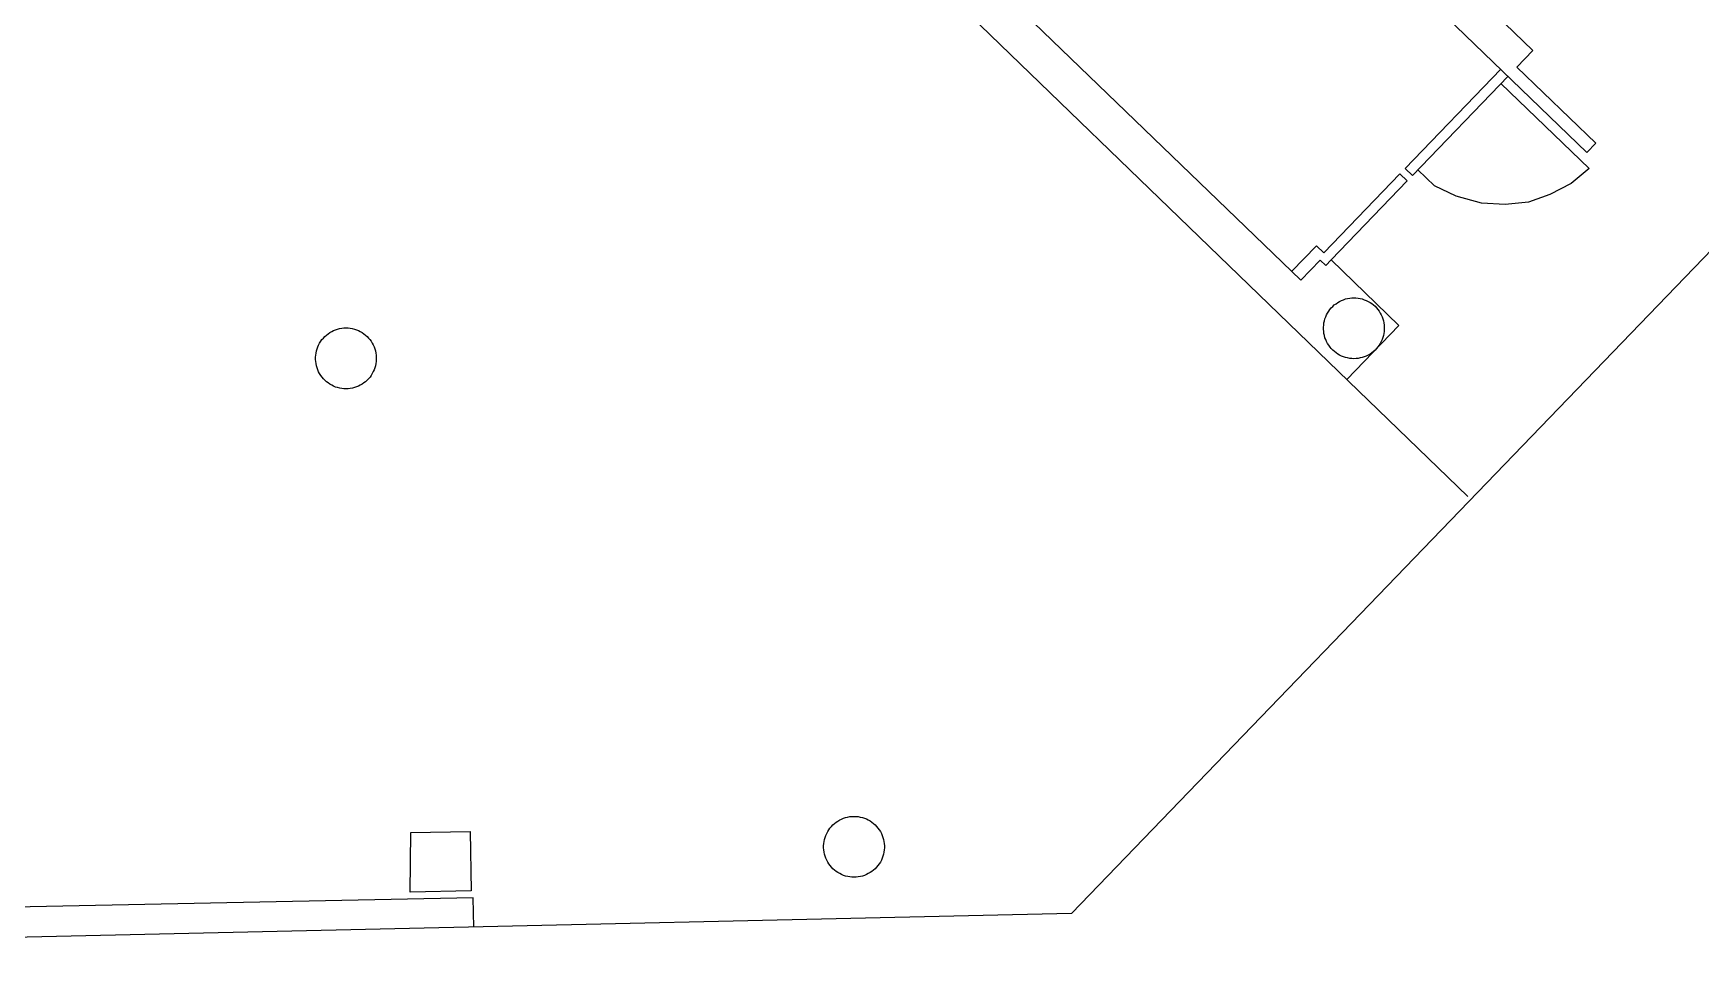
# Model space of a CAD drawing. Header units: inches. Extents: x 1826467.6 to 1826545.5, y 5114756.4 to 5114799.7.
# Drawn here: x 1826481.02 to 1826497.64, y 5114756.37 to 5114765.67 of the extents above; entities that cross this region are included whole.
import ezdxf

# ---------------------------------------------------------------- set-up
doc = ezdxf.new("R2010")
doc.units = ezdxf.units.IN
doc.header["$MEASUREMENT"] = 0

msp = doc.modelspace()

# ---------------------------------------------------------------- linework, layer by layer
for points in [[(1826545.53, 5114764.951), (1826524.919, 5114761.63), (1826509.897, 5114776.115), (1826491.371, 5114756.906), (1826467.621, 5114756.368), (1826509.493, 5114799.741), (1826545.53, 5114764.951)], [(1826485.415, 5114756.771), (1826485.409, 5114757.062), (1826468.393, 5114756.718), (1826509.451, 5114799.181), (1826544.866, 5114765.167), (1826530.748, 5114762.802), (1826530.785, 5114762.575)], [(1826490.334, 5114770.938), (1826495.969, 5114765.504)], [(1826496.508, 5114764.489), (1826490.16, 5114770.611)], [(1826488.149, 5114768.525), (1826493.656, 5114763.215)], [(1826495.321, 5114761.061), (1826487.884, 5114768.251)], [(1826495.969, 5114765.504), (1826495.81, 5114765.339)], [(1826495.81, 5114765.339), (1826496.597, 5114764.58)], [(1826494.696, 5114764.33), (1826495.649, 5114765.318)], [(1826495.722, 5114765.247), (1826494.769, 5114764.26)], [(1826494.769, 5114764.26), (1826495.722, 5114765.247)], [(1826496.529, 5114764.327), (1826495.651, 5114765.174)], [(1826496.597, 5114764.58), (1826496.508, 5114764.489)], [(1826494.643, 5114764.275), (1826493.884, 5114763.489)], [(1826493.957, 5114763.418), (1826494.716, 5114764.205)], [(1826494.716, 5114764.205), (1826494.643, 5114764.275)], [(1826494.769, 5114764.26), (1826494.696, 5114764.33)], [(1826496.529, 5114764.327), (1826496.352, 5114764.18), (1826496.139, 5114764.069), (1826495.924, 5114763.993), (1826495.691, 5114763.971), (1826495.457, 5114763.984), (1826495.204, 5114764.052), (1826494.987, 5114764.156), (1826494.822, 5114764.314)], [(1826493.811, 5114763.559), (1826493.564, 5114763.303)], [(1826493.884, 5114763.489), (1826493.811, 5114763.559)], [(1826493.656, 5114763.215), (1826493.85, 5114763.416)], [(1826493.85, 5114763.416), (1826493.905, 5114763.363)], [(1826493.905, 5114763.363), (1826493.957, 5114763.418)], [(1826493.957, 5114763.418), (1826494.634, 5114762.765)], [(1826493.975, 5114762.519), (1826493.96, 5114762.534), (1826493.947, 5114762.55), (1826493.934, 5114762.568), (1826493.923, 5114762.586), (1826493.913, 5114762.604), (1826493.904, 5114762.624), (1826493.897, 5114762.643), (1826493.891, 5114762.664), (1826493.887, 5114762.684), (1826493.884, 5114762.705), (1826493.882, 5114762.727), (1826493.882, 5114762.748), (1826493.884, 5114762.769), (1826493.887, 5114762.79), (1826493.891, 5114762.81), (1826493.897, 5114762.831), (1826493.904, 5114762.851), (1826493.913, 5114762.87), (1826493.923, 5114762.889), (1826493.934, 5114762.907), (1826493.946, 5114762.924), (1826493.96, 5114762.94), (1826493.975, 5114762.955), (1826493.99, 5114762.969), (1826494.007, 5114762.982), (1826494.025, 5114762.994), (1826494.043, 5114763.005), (1826494.062, 5114763.014), (1826494.082, 5114763.022), (1826494.102, 5114763.029), (1826494.122, 5114763.034), (1826494.143, 5114763.038), (1826494.164, 5114763.04), (1826494.185, 5114763.04), (1826494.206, 5114763.04), (1826494.227, 5114763.038), (1826494.248, 5114763.034), (1826494.269, 5114763.029), (1826494.289, 5114763.022), (1826494.309, 5114763.014), (1826494.328, 5114763.005), (1826494.346, 5114762.995), (1826494.363, 5114762.983), (1826494.38, 5114762.97), (1826494.396, 5114762.956), (1826494.411, 5114762.94), (1826494.424, 5114762.924), (1826494.437, 5114762.907), (1826494.448, 5114762.889), (1826494.458, 5114762.87), (1826494.466, 5114762.851), (1826494.474, 5114762.831), (1826494.48, 5114762.811), (1826494.484, 5114762.79), (1826494.487, 5114762.769), (1826494.488, 5114762.748), (1826494.488, 5114762.727), (1826494.487, 5114762.706), (1826494.484, 5114762.685), (1826494.48, 5114762.664), (1826494.474, 5114762.644), (1826494.467, 5114762.624), (1826494.458, 5114762.605), (1826494.448, 5114762.586), (1826494.437, 5114762.568), (1826494.424, 5114762.551), (1826494.411, 5114762.535), (1826494.396, 5114762.519), (1826494.38, 5114762.505), (1826494.364, 5114762.492), (1826494.346, 5114762.48), (1826494.328, 5114762.47), (1826494.309, 5114762.46), (1826494.289, 5114762.452), (1826494.269, 5114762.446), (1826494.249, 5114762.441), (1826494.228, 5114762.437), (1826494.207, 5114762.435), (1826494.186, 5114762.434), (1826494.164, 5114762.435), (1826494.143, 5114762.437), (1826494.123, 5114762.441), (1826494.102, 5114762.446), (1826494.082, 5114762.452), (1826494.062, 5114762.46), (1826494.043, 5114762.469), (1826494.025, 5114762.48), (1826494.007, 5114762.492), (1826493.991, 5114762.505), (1826493.975, 5114762.519)], [(1826483.93, 5114762.219), (1826483.915, 5114762.234), (1826483.902, 5114762.251), (1826483.889, 5114762.268), (1826483.878, 5114762.286), (1826483.868, 5114762.304), (1826483.859, 5114762.324), (1826483.852, 5114762.344), (1826483.846, 5114762.364), (1826483.842, 5114762.385), (1826483.839, 5114762.406), (1826483.837, 5114762.427), (1826483.837, 5114762.448), (1826483.839, 5114762.469), (1826483.842, 5114762.49), (1826483.846, 5114762.511), (1826483.852, 5114762.531), (1826483.859, 5114762.551), (1826483.868, 5114762.57), (1826483.878, 5114762.589), (1826483.889, 5114762.607), (1826483.901, 5114762.624), (1826483.915, 5114762.64), (1826483.93, 5114762.655), (1826483.945, 5114762.67), (1826483.962, 5114762.683), (1826483.98, 5114762.694), (1826483.998, 5114762.705), (1826484.017, 5114762.714), (1826484.037, 5114762.722), (1826484.057, 5114762.729), (1826484.077, 5114762.734), (1826484.098, 5114762.738), (1826484.119, 5114762.74), (1826484.14, 5114762.741), (1826484.161, 5114762.74), (1826484.182, 5114762.738), (1826484.203, 5114762.734), (1826484.224, 5114762.729), (1826484.244, 5114762.722), (1826484.264, 5114762.715), (1826484.283, 5114762.705), (1826484.301, 5114762.695), (1826484.319, 5114762.683), (1826484.335, 5114762.67), (1826484.351, 5114762.656), (1826484.366, 5114762.64), (1826484.379, 5114762.624), (1826484.392, 5114762.607), (1826484.403, 5114762.589), (1826484.413, 5114762.571), (1826484.422, 5114762.551), (1826484.429, 5114762.531), (1826484.435, 5114762.511), (1826484.439, 5114762.49), (1826484.442, 5114762.469), (1826484.443, 5114762.448), (1826484.443, 5114762.427), (1826484.442, 5114762.406), (1826484.439, 5114762.385), (1826484.435, 5114762.364), (1826484.429, 5114762.344), (1826484.422, 5114762.324), (1826484.413, 5114762.305), (1826484.403, 5114762.286), (1826484.392, 5114762.268), (1826484.38, 5114762.251), (1826484.366, 5114762.235), (1826484.351, 5114762.219), (1826484.336, 5114762.205), (1826484.319, 5114762.192), (1826484.301, 5114762.18), (1826484.283, 5114762.17), (1826484.264, 5114762.161), (1826484.244, 5114762.153), (1826484.224, 5114762.146), (1826484.204, 5114762.141), (1826484.183, 5114762.137), (1826484.162, 5114762.135), (1826484.141, 5114762.134), (1826484.12, 5114762.135), (1826484.098, 5114762.137), (1826484.078, 5114762.141), (1826484.057, 5114762.146), (1826484.037, 5114762.152), (1826484.017, 5114762.16), (1826483.998, 5114762.17), (1826483.98, 5114762.18), (1826483.962, 5114762.192), (1826483.946, 5114762.205), (1826483.93, 5114762.219)], [(1826494.634, 5114762.765), (1826494.115, 5114762.228)], [(1826488.993, 5114757.353), (1826488.978, 5114757.368), (1826488.965, 5114757.385), (1826488.952, 5114757.402), (1826488.941, 5114757.42), (1826488.931, 5114757.438), (1826488.922, 5114757.458), (1826488.915, 5114757.478), (1826488.909, 5114757.498), (1826488.905, 5114757.519), (1826488.902, 5114757.54), (1826488.9, 5114757.561), (1826488.9, 5114757.582), (1826488.902, 5114757.603), (1826488.905, 5114757.624), (1826488.909, 5114757.645), (1826488.915, 5114757.665), (1826488.922, 5114757.685), (1826488.931, 5114757.704), (1826488.941, 5114757.723), (1826488.952, 5114757.741), (1826488.964, 5114757.758), (1826488.978, 5114757.774), (1826488.993, 5114757.789), (1826489.008, 5114757.804), (1826489.025, 5114757.817), (1826489.043, 5114757.828), (1826489.061, 5114757.839), (1826489.08, 5114757.848), (1826489.1, 5114757.856), (1826489.12, 5114757.863), (1826489.14, 5114757.868), (1826489.161, 5114757.872), (1826489.182, 5114757.874), (1826489.203, 5114757.875), (1826489.224, 5114757.874), (1826489.245, 5114757.872), (1826489.266, 5114757.868), (1826489.287, 5114757.863), (1826489.307, 5114757.856), (1826489.327, 5114757.849), (1826489.346, 5114757.839), (1826489.364, 5114757.829), (1826489.381, 5114757.817), (1826489.398, 5114757.804), (1826489.414, 5114757.79), (1826489.429, 5114757.775), (1826489.442, 5114757.758), (1826489.455, 5114757.741), (1826489.466, 5114757.723), (1826489.476, 5114757.705), (1826489.484, 5114757.685), (1826489.492, 5114757.665), (1826489.498, 5114757.645), (1826489.502, 5114757.624), (1826489.505, 5114757.603), (1826489.506, 5114757.582), (1826489.506, 5114757.561), (1826489.505, 5114757.54), (1826489.502, 5114757.519), (1826489.498, 5114757.498), (1826489.492, 5114757.478), (1826489.485, 5114757.458), (1826489.476, 5114757.439), (1826489.466, 5114757.42), (1826489.455, 5114757.402), (1826489.442, 5114757.385), (1826489.429, 5114757.369), (1826489.414, 5114757.353), (1826489.398, 5114757.339), (1826489.382, 5114757.326), (1826489.364, 5114757.314), (1826489.346, 5114757.304), (1826489.327, 5114757.295), (1826489.307, 5114757.287), (1826489.287, 5114757.28), (1826489.267, 5114757.275), (1826489.246, 5114757.271), (1826489.225, 5114757.269), (1826489.204, 5114757.268), (1826489.182, 5114757.269), (1826489.161, 5114757.271), (1826489.141, 5114757.275), (1826489.12, 5114757.28), (1826489.1, 5114757.286), (1826489.08, 5114757.294), (1826489.061, 5114757.304), (1826489.043, 5114757.314), (1826489.025, 5114757.326), (1826489.009, 5114757.339), (1826488.993, 5114757.353)], [(1826485.389, 5114757.133), (1826484.779, 5114757.12), (1826484.786, 5114757.713), (1826485.379, 5114757.725), (1826485.389, 5114757.133)]]:
    msp.add_lwpolyline(points)

doc.saveas('drawing.dxf')
